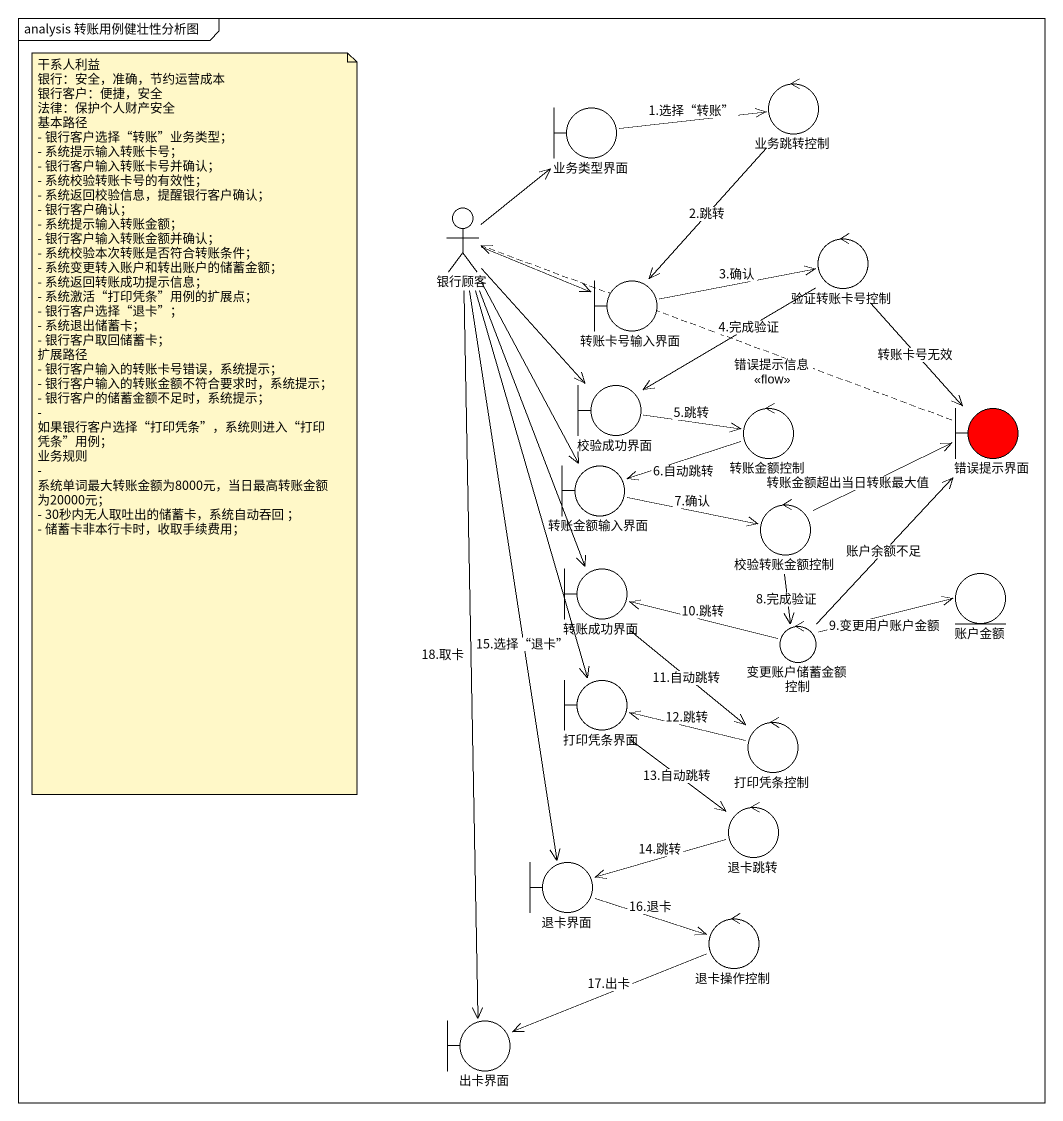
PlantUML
@startuml
mainframe analysis 转账用例健壮性分析图
control 业务跳转控制
boundary 业务类型界面
actor 银行顾客
control 验证转账卡号控制
boundary 转账卡号输入界面
boundary 校验成功界面
control 转账金额控制
boundary 错误提示界面 #FF0000
boundary 转账金额输入界面
control 校验转账金额控制
boundary 转账成功界面
entity 账户金额
control 变更账户储蓄金额控制
boundary 打印凭条界面
control 打印凭条控制
control 退卡跳转
boundary 退卡界面
control 退卡操作控制
boundary 出卡界面
业务跳转控制 --> 转账卡号输入界面 : 2.跳转
业务类型界面 -right-> 业务跳转控制 : 1.选择“转账”
银行顾客 -up-> 业务类型界面
银行顾客 -right-> 转账卡号输入界面
银行顾客 --> 校验成功界面
银行顾客 --> 转账金额输入界面
银行顾客 --> 转账成功界面
银行顾客 --> 打印凭条界面
银行顾客 --> 退卡界面 : 15.选择“退卡”
银行顾客 --> 出卡界面 : 18.取卡
验证转账卡号控制 --> 校验成功界面 : 4.完成验证
验证转账卡号控制 --> 错误提示界面 : 转账卡号无效
转账卡号输入界面 -right-> 验证转账卡号控制 : 3.确认
校验成功界面 -right-> 转账金额控制 : 5.跳转
转账金额控制 -left-> 转账金额输入界面 : 6.自动跳转
错误提示界面 .left.> 银行顾客 : 错误提示信息\n<<flow>>
转账金额输入界面 -right-> 校验转账金额控制 : 7.确认
校验转账金额控制 -right-> 错误提示界面 : 转账金额超出当日转账最大值
校验转账金额控制 --> 变更账户储蓄金额控制 : 8.完成验证
转账成功界面 --> 打印凭条控制 : 11.自动跳转
变更账户储蓄金额控制 -up-> 错误提示界面 : 账户余额不足
变更账户储蓄金额控制 -left-> 转账成功界面 : 10.跳转
变更账户储蓄金额控制 -right-> 账户金额 : 9.变更用户账户金额
打印凭条界面 --> 退卡跳转 : 13.自动跳转
打印凭条控制 -left-> 打印凭条界面 : 12.跳转
退卡跳转 -left-> 退卡界面 : 14.跳转
退卡界面 -right-> 退卡操作控制 : 16.退卡
退卡操作控制 -left-> 出卡界面 : 17.出卡
note as N1
  干系人利益
  银行：安全，准确，节约运营成本
  银行客户：便捷，安全
  法律：保护个人财产安全
  基本路径
  - 银行客户选择“转账”业务类型；
  - 系统提示输入转账卡号；
  - 银行客户输入转账卡号并确认；
  - 系统校验转账卡号的有效性；
  - 系统返回校验信息，提醒银行客户确认；
  - 银行客户确认；
  - 系统提示输入转账金额；
  - 银行客户输入转账金额并确认；
  - 系统校验本次转账是否符合转账条件；
  - 系统变更转入账户和转出账户的储蓄金额；
  - 系统返回转账成功提示信息；
  - 系统激活“打印凭条”用例的扩展点；
  - 银行客户选择“退卡”；
  - 系统退出储蓄卡；
  - 银行客户取回储蓄卡；
  扩展路径
  - 银行客户输入的转账卡号错误，系统提示；
  - 银行客户输入的转账金额不符合要求时，系统提示；
  - 银行客户的储蓄金额不足时，系统提示；
  - 如果银行客户选择“打印凭条”，系统则进入“打印凭条”用例；
  业务规则
  - 系统单词最大转账金额为8000元，当日最高转账金额为20000元；
  - 30秒内无人取吐出的储蓄卡，系统自动吞回 ；
  - 储蓄卡非本行卡时，收取手续费用；
end note
@enduml
